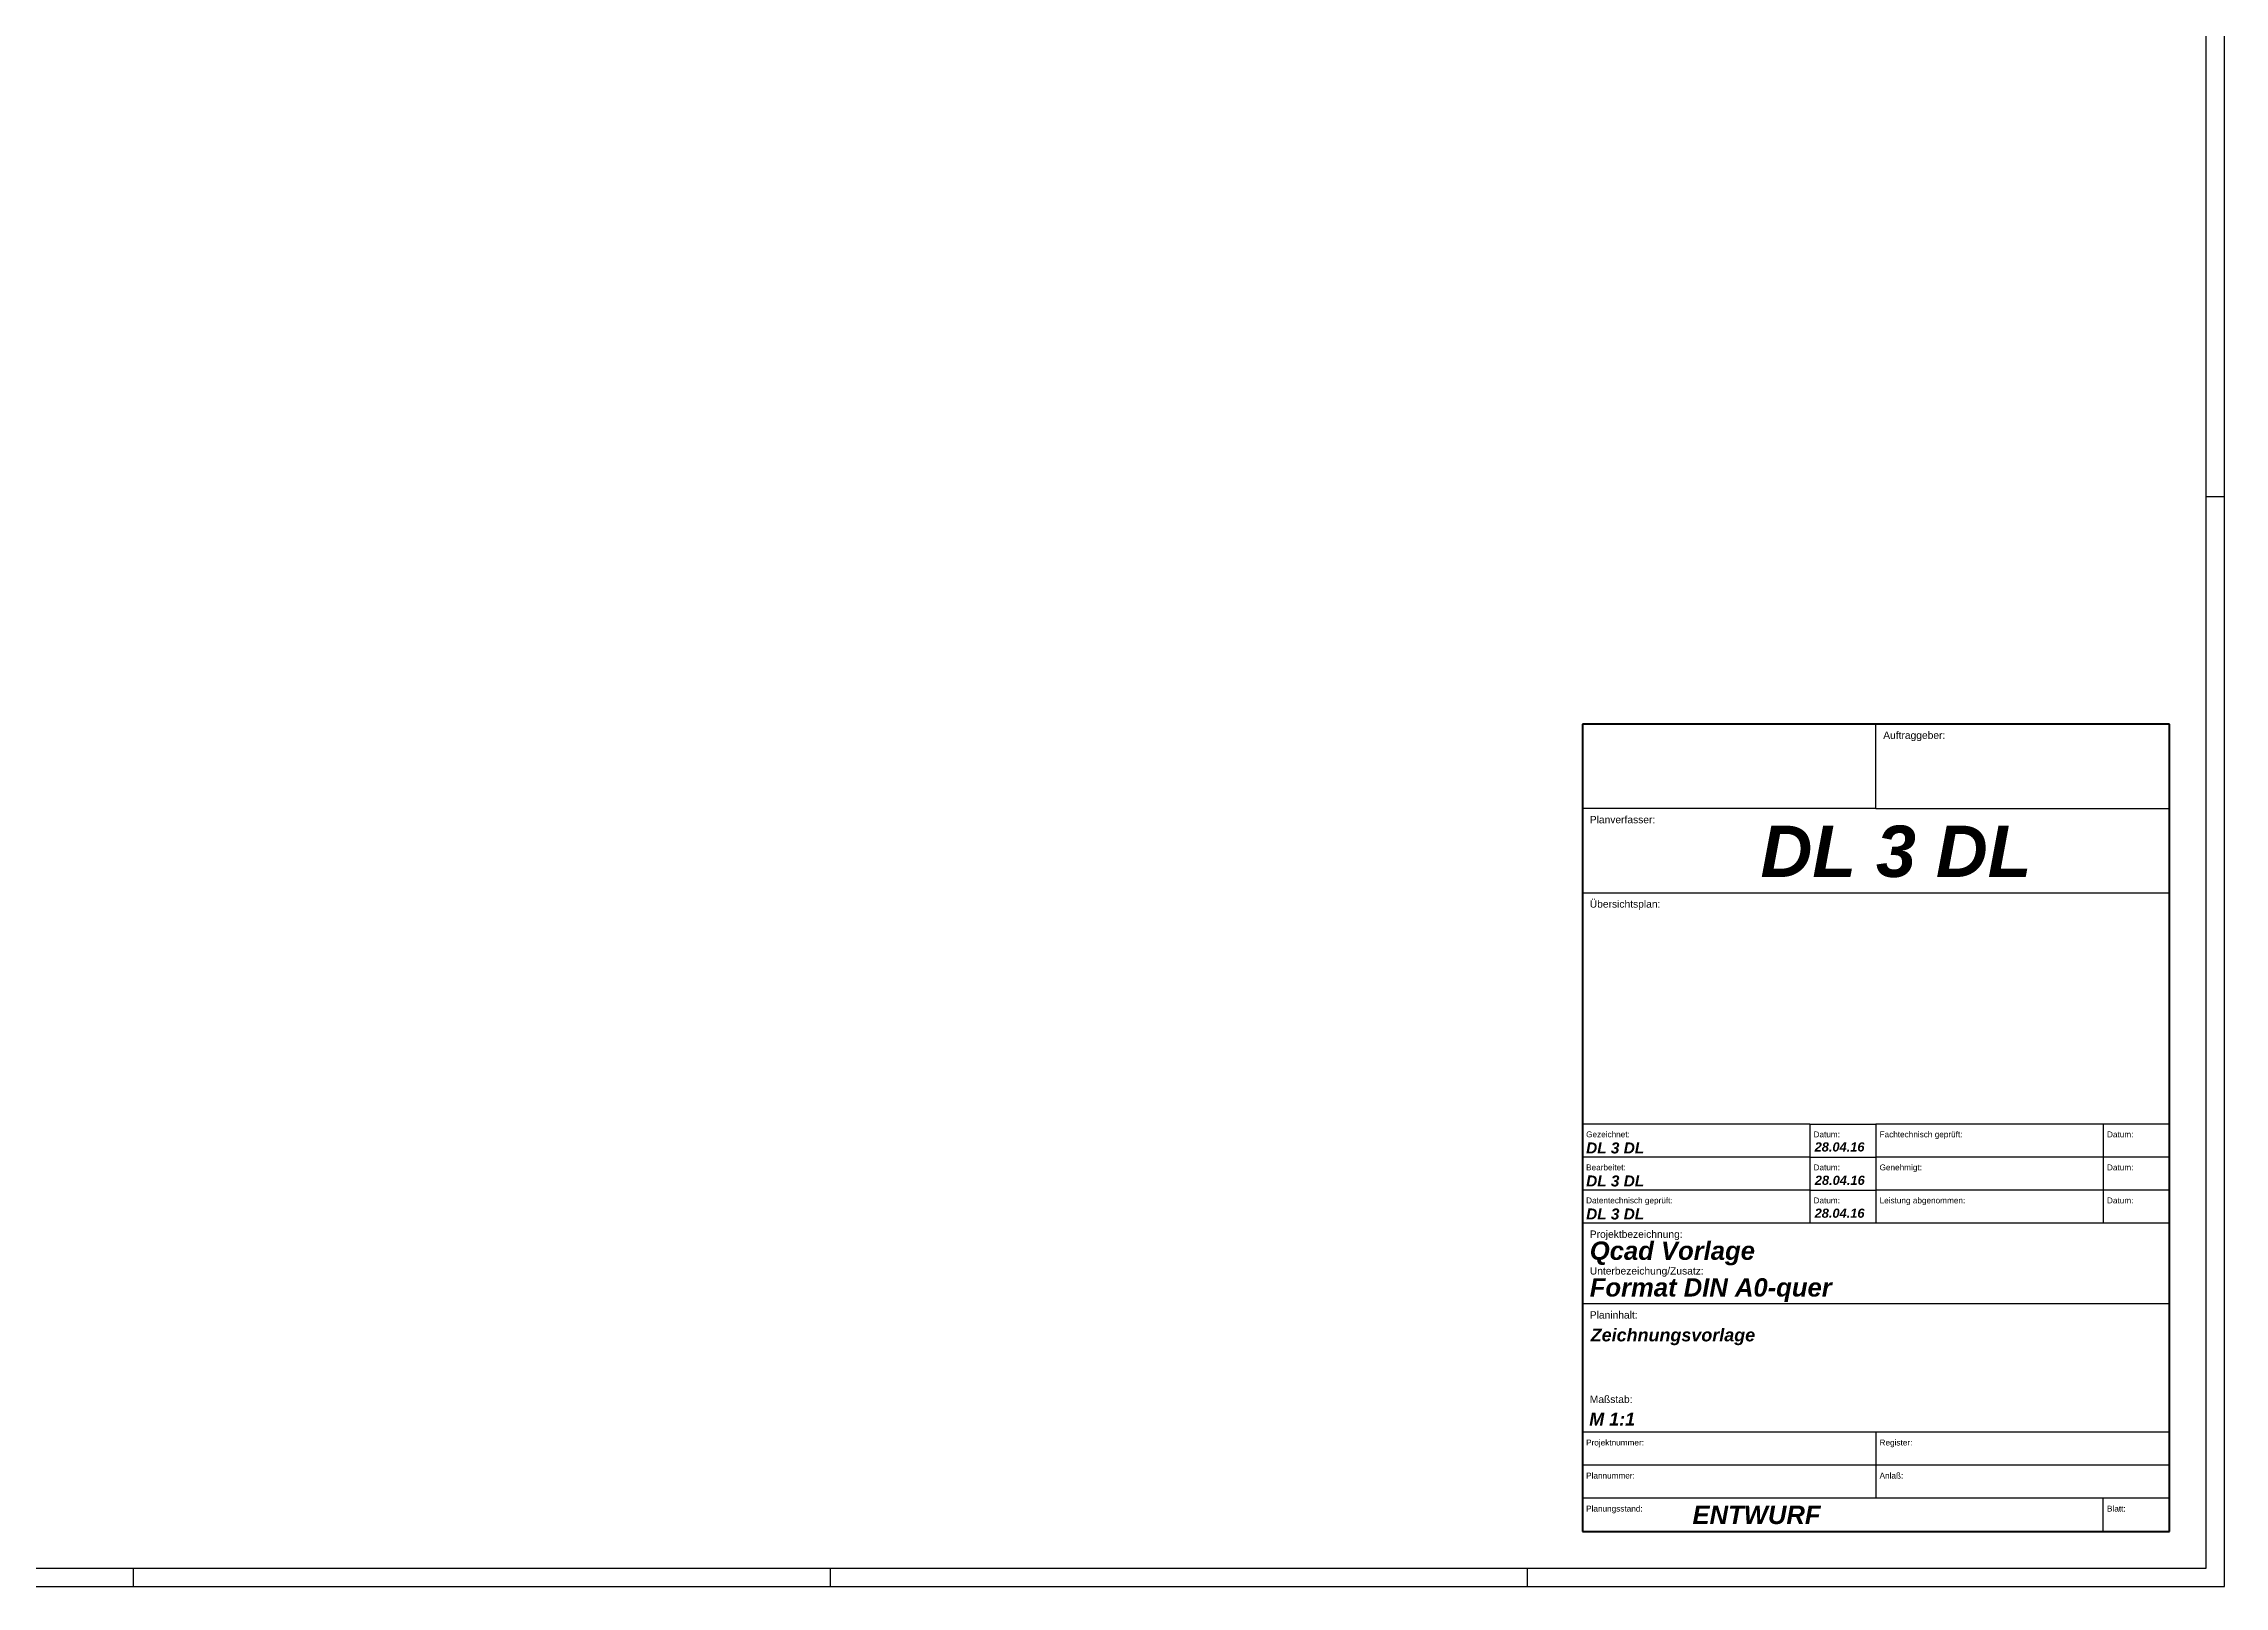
# Model space of a CAD drawing. Header units: millimetres. Extents: x 0 to 1189, y 0 to 841.
# Drawn here: x 594 to 1189, y 0 to 420 of the extents above; entities that cross this region are included whole.
import ezdxf

# ---------------------------------------------------------------- set-up
doc = ezdxf.new("R2010")
doc.units = ezdxf.units.MM
for name, color, linetype, true_color in [('Blattrahmen Din A0', 5, 'Continuous', 0x0000ff), ('Faltung Lochung', 3, 'Continuous', 0x00ff00), ('Plankopf ausgefüllt', 94, 'Continuous', 0x008000), ('Plankopf Rahmen', 1, 'Continuous', 0xff0000), ('Plankopf Text Vorgabe', 5, 'Continuous', 0x0000ff)]:
    doc.layers.add(name, color=color, linetype=linetype, true_color=true_color)
doc.layers.add('Plankopf Rahmen 0.5', color=1, linetype='Continuous', lineweight=50, true_color=0xff0000)
doc.styles.add('textstyle0', font='')
doc.styles.add('textstyle1', font='')
doc.styles.add('textstyle10', font='')
doc.styles.add('textstyle11', font='')
doc.styles.add('textstyle12', font='')
doc.styles.add('textstyle13', font='')
doc.styles.add('textstyle14', font='')
doc.styles.add('textstyle15', font='')
doc.styles.add('textstyle16', font='')
doc.styles.add('textstyle17', font='')
doc.styles.add('textstyle18', font='')
doc.styles.add('textstyle19', font='')
doc.styles.add('textstyle2', font='')
doc.styles.add('textstyle20', font='')
doc.styles.add('textstyle21', font='')
doc.styles.add('textstyle22', font='')
doc.styles.add('textstyle23', font='')
doc.styles.add('textstyle24', font='')
doc.styles.add('textstyle25', font='')
doc.styles.add('textstyle26', font='')
doc.styles.add('textstyle27', font='')
doc.styles.add('textstyle28', font='')
doc.styles.add('textstyle29', font='')
doc.styles.add('textstyle3', font='')
doc.styles.add('textstyle30', font='')
doc.styles.add('textstyle31', font='')
doc.styles.add('textstyle32', font='')
doc.styles.add('textstyle33', font='')
doc.styles.add('textstyle34', font='')
doc.styles.add('textstyle35', font='')
doc.styles.add('textstyle36', font='')
doc.styles.add('textstyle4', font='')
doc.styles.add('textstyle5', font='')
doc.styles.add('textstyle6', font='')
doc.styles.add('textstyle7', font='')
doc.styles.add('textstyle8', font='')
doc.styles.add('textstyle9', font='')
doc.styles.get('textstyle0').set_extended_font_data('Liberation Sans')
doc.styles.get('textstyle1').set_extended_font_data('Liberation Sans')
doc.styles.get('textstyle10').set_extended_font_data('Liberation Sans')
doc.styles.get('textstyle11').set_extended_font_data('Liberation Sans')
doc.styles.get('textstyle12').set_extended_font_data('Liberation Sans', bold=True)
doc.styles.get('textstyle13').set_extended_font_data('Liberation Sans', bold=True)
doc.styles.get('textstyle14').set_extended_font_data('Liberation Sans', bold=True)
doc.styles.get('textstyle15').set_extended_font_data('Liberation Sans', bold=True)
doc.styles.get('textstyle16').set_extended_font_data('Liberation Sans', bold=True)
doc.styles.get('textstyle17').set_extended_font_data('Liberation Sans', bold=True)
doc.styles.get('textstyle18').set_extended_font_data('Liberation Sans', bold=True)
doc.styles.get('textstyle19').set_extended_font_data('Liberation Sans', bold=True)
doc.styles.get('textstyle2').set_extended_font_data('Liberation Sans')
doc.styles.get('textstyle20').set_extended_font_data('Liberation Sans', bold=True)
doc.styles.get('textstyle21').set_extended_font_data('Liberation Sans', bold=True)
doc.styles.get('textstyle22').set_extended_font_data('Liberation Sans', bold=True)
doc.styles.get('textstyle23').set_extended_font_data('Liberation Sans', bold=True)
doc.styles.get('textstyle24').set_extended_font_data('Liberation Sans')
doc.styles.get('textstyle25').set_extended_font_data('Liberation Sans')
doc.styles.get('textstyle26').set_extended_font_data('Liberation Sans')
doc.styles.get('textstyle27').set_extended_font_data('Liberation Sans')
doc.styles.get('textstyle28').set_extended_font_data('Liberation Sans')
doc.styles.get('textstyle29').set_extended_font_data('Liberation Sans')
doc.styles.get('textstyle3').set_extended_font_data('Liberation Sans')
doc.styles.get('textstyle30').set_extended_font_data('Liberation Sans')
doc.styles.get('textstyle31').set_extended_font_data('Liberation Sans')
doc.styles.get('textstyle32').set_extended_font_data('Liberation Sans')
doc.styles.get('textstyle33').set_extended_font_data('Liberation Sans')
doc.styles.get('textstyle34').set_extended_font_data('Liberation Sans')
doc.styles.get('textstyle35').set_extended_font_data('Liberation Sans')
doc.styles.get('textstyle36').set_extended_font_data('Liberation Sans')
doc.styles.get('textstyle4').set_extended_font_data('Liberation Sans')
doc.styles.get('textstyle5').set_extended_font_data('Liberation Sans')
doc.styles.get('textstyle6').set_extended_font_data('Liberation Sans')
doc.styles.get('textstyle7').set_extended_font_data('Liberation Sans')
doc.styles.get('textstyle8').set_extended_font_data('Liberation Sans')
doc.styles.get('textstyle9').set_extended_font_data('Liberation Sans')

msp = doc.modelspace()

# ---------------------------------------------------------------- linework, layer by layer
at = {"layer": 'Blattrahmen Din A0'}
for p, q in [((1189, 0), (1189, 841)), ((1184, 5), (1184, 836)), ((0, 0), (1189, 0)), ((20, 5), (1184, 5))]:
    msp.add_line(p, q, dxfattribs=at)
at = {"layer": 'Faltung Lochung'}
for p, q in [((1189, 297), (1184, 297)), ((619, 0), (619, 5)), ((809, 0), (809, 5)), ((999, 0), (999, 5))]:
    msp.add_line(p, q, dxfattribs=at)
at = {"layer": 'Plankopf Rahmen'}
for p, q in [((1014, 15), (1014, 235)), ((1014, 235), (1174, 235)), ((1094, 212), (1094, 235)), ((1174, 15), (1174, 235)), ((1094, 212), (1014, 212)), ((1094, 212), (1174, 212)), ((1014, 189), (1174, 189)), ((1076, 126), (1014, 126)), ((1076, 126), (1076, 99)), ((1076, 126), (1094, 126)), ((1156, 126), (1094, 126)), ((1094, 126), (1094, 99)), ((1174, 126), (1156, 126)), ((1156, 126), (1156, 99)), ((1076, 117), (1014, 117)), ((1076, 117), (1094, 117)), ((1156, 117), (1094, 117)), ((1174, 117), (1156, 117)), ((1076, 108), (1014, 108)), ((1076, 108), (1094, 108)), ((1156, 108), (1094, 108)), ((1174, 108), (1156, 108)), ((1174, 99), (1014, 99)), ((1174, 77), (1014, 77)), ((1094, 42), (1014, 42)), ((1174, 42), (1094, 42)), ((1094, 42), (1094, 24)), ((1094, 33), (1014, 33)), ((1174, 33), (1094, 33)), ((1174, 24), (1014, 24)), ((1156, 15), (1156, 24)), ((1174, 15), (1014, 15))]:
    msp.add_line(p, q, dxfattribs=at)
at = {"layer": 'Plankopf Rahmen 0.5'}
for p, q in [((1174, 235), (1014, 235)), ((1014, 235), (1014, 15)), ((1174, 15), (1174, 235)), ((1014, 15), (1014, 15)), ((1014, 15), (1174, 15)), ((1174, 15), (1174, 15))]:
    msp.add_line(p, q, dxfattribs=at)

# ---------------------------------------------------------------- texts
at = {"layer": 'Plankopf ausgefüllt', "attachment_point": 1}
for s, insert, char_height, style in [('\\fLiberation Sans|b1|i1|c0|p0;DL 3 DL', (1062.54, 207.36), 14, 'textstyle12'), ('\\fLiberation Sans|b1|i1|c0|p0;DL 3 DL', (1015, 121), 3, 'textstyle13'), ('\\fLiberation Sans|b1|i1|c0|p0;28.04.16', (1077.3, 121.03), 2.5, 'textstyle16'), ('\\fLiberation Sans|b1|i1|c0|p0;DL 3 DL', (1015, 112), 3, 'textstyle14'), ('\\fLiberation Sans|b1|i1|c0|p0;28.04.16', (1077.35, 111.94), 2.5, 'textstyle17'), ('\\fLiberation Sans|b1|i1|c0|p0;DL 3 DL', (1015, 103), 3, 'textstyle15'), ('\\fLiberation Sans|b1|i1|c0|p0;28.04.16', (1077.3, 102.97), 2.5, 'textstyle18'), ('\\fLiberation Sans|b1|i1|c0|p0;Qcad Vorlage', (1016, 94), 5, 'textstyle19'), ('\\fLiberation Sans|b1|i1|c0|p0;Format DIN A0-quer', (1016, 84), 5, 'textstyle20'), ('\\fLiberation Sans|b1|i1|c0|p0;Zeichnungsvorlage', (1016.26, 70.28), 3.5, 'textstyle22'), ('\\fLiberation Sans|b1|i1|c0|p0;M 1:1', (1015.86, 47.34), 3.5, 'textstyle21'), ('\\fLiberation Sans|b1|i1|c0|p0;ENTWURF', (1044, 22), 5, 'textstyle23')]:
    msp.add_mtext(s, dxfattribs=dict(at, insert=insert, char_height=char_height, style=style))
at = {"layer": 'Plankopf Text Vorgabe', "attachment_point": 1}
for s, insert, char_height, style in [('Auftraggeber:', (1096, 233), 2, 'textstyle26'), ('Planverfasser:', (1016, 210), 2, 'textstyle24'), ('Übersichtsplan:', (1016, 187), 2, 'textstyle25'), ('Gezeichnet:', (1015, 124), 1.6, 'textstyle27'), ('Datum:', (1077, 124), 1.6, 'textstyle30'), ('Fachtechnisch geprüft:', (1095, 124), 1.6, 'textstyle33'), ('Datum:', (1157, 124), 1.6, 'textstyle36'), ('Bearbeitet:', (1015, 115), 1.6, 'textstyle28'), ('Datum:', (1077, 115), 1.6, 'textstyle31'), ('Genehmigt:', (1095, 115), 1.6, 'textstyle34'), ('Datum:', (1157, 115), 1.6, 'textstyle0'), ('Datentechnisch geprüft:', (1015, 106), 1.6, 'textstyle29'), ('Datum:', (1077, 106), 1.6, 'textstyle32'), ('Leistung abgenommen:', (1095, 106), 1.6, 'textstyle35'), ('Datum:', (1157, 106), 1.6, 'textstyle1'), ('Projektbezeichnung:', (1016, 97), 2, 'textstyle2'), ('Unterbezeichung/Zusatz:', (1016, 87), 2, 'textstyle3'), ('Planinhalt:', (1016, 75), 2, 'textstyle4'), ('Maßstab:', (1016, 52), 2, 'textstyle5'), ('Projektnummer:', (1015, 40), 1.6, 'textstyle6'), ('Register:', (1095, 40), 1.6, 'textstyle9'), ('Plannummer:', (1015, 31), 1.6, 'textstyle7'), ('Anlaß:', (1095, 31), 1.6, 'textstyle10'), ('Planungsstand:', (1015, 22), 1.6, 'textstyle8'), ('Blatt:', (1157, 22), 1.6, 'textstyle11')]:
    msp.add_mtext(s, dxfattribs=dict(at, insert=insert, char_height=char_height, style=style))

doc.saveas('drawing.dxf')
